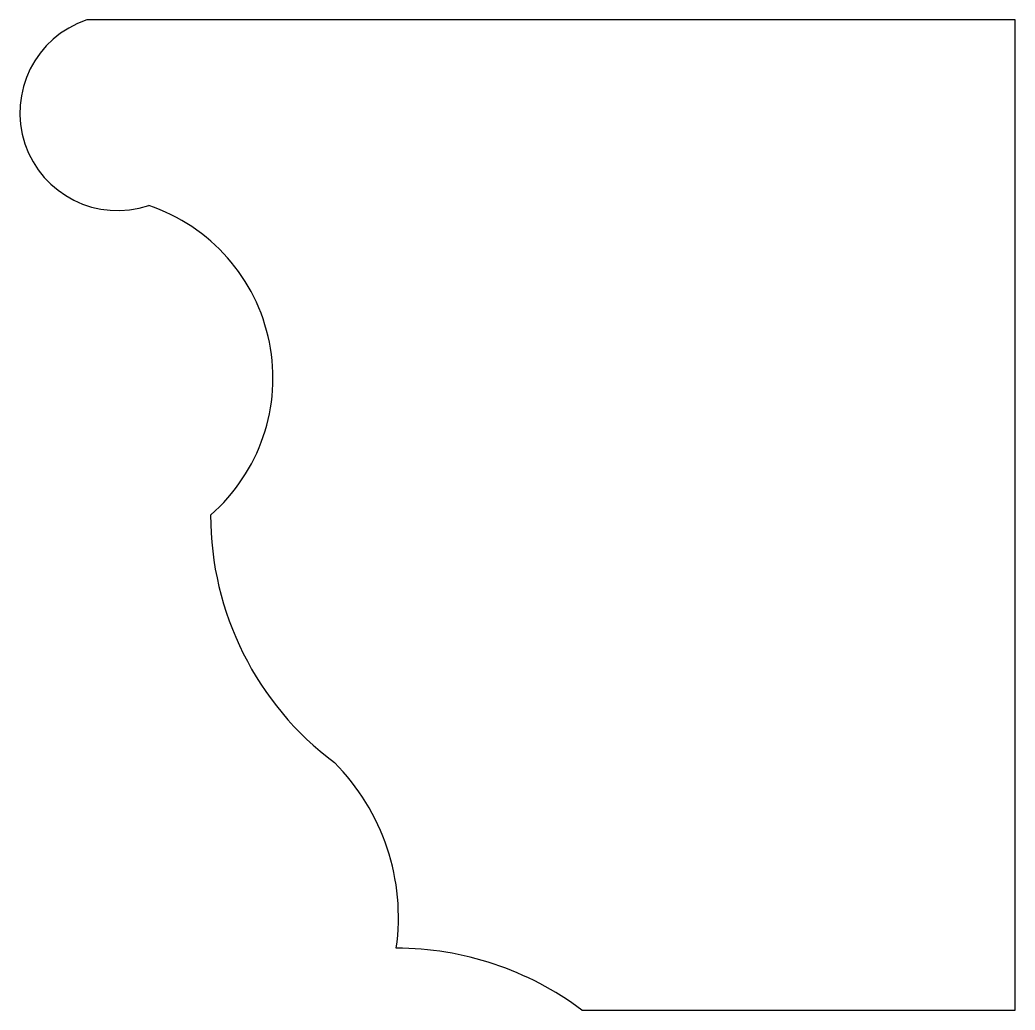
# Model space of a CAD drawing. Header units: inches. Extents: x 19.46 to 27.5, y 12.5 to 20.5.
import ezdxf

# ---------------------------------------------------------------- set-up
doc = ezdxf.new("R2010")
doc.units = ezdxf.units.IN
doc.header["$MEASUREMENT"] = 0

msp = doc.modelspace()

# ---------------------------------------------------------------- linework, layer by layer
for p, q in [((27.5, 20.5), (20, 20.5)), ((27.5, 12.5), (27.5, 20.5)), ((24, 12.5), (27.5, 12.5))]:
    msp.add_line(p, q)
for centre, radius, start, end in [((20.25, 19.75), 0.7906, 108.43495, 288.43495), ((20.0357, 17.6071), 1.4682, 311.05481, 71.56505), ((23.5, 16.5), 2.5, 180, 233.1301), ((20.75, 13.25), 1.7678, 351.8699, 45), ((22.5, 10.5), 2.5, 53.1301, 90)]:
    msp.add_arc(centre, radius, start, end)

doc.saveas('drawing.dxf')
